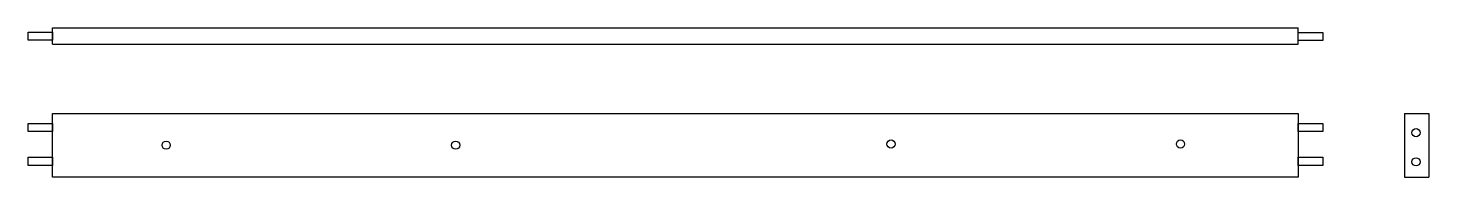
# Model space of a CAD drawing. Header units: millimetres. Extents: x -1607 to 2086, y -1080 to 527.
# Drawn here: x 1056 to 1141.5, y -570.8 to -561.7 of the extents above; entities that cross this region are included whole.
import ezdxf

# ---------------------------------------------------------------- set-up
doc = ezdxf.new("R2010")
doc.units = ezdxf.units.MM
doc.layers.add('Dettagli', color=252, linetype='Continuous')

msp = doc.modelspace()

# ---------------------------------------------------------------- linework, layer by layer
for p, q in [((1057.495, -561.65), (1133.495, -561.65)), ((1057.495, -562.65), (1133.495, -562.65)), ((1139.977, -566.877), (1140.977, -566.877)), ((1139.977, -566.877), (1139.977, -570.776)), ((1140.977, -566.877), (1141.477, -566.877)), ((1141.477, -566.877), (1141.477, -570.776)), ((1139.977, -570.776), (1140.977, -570.776)), ((1140.977, -570.776), (1141.477, -570.776))]:
    msp.add_line(p, q)
msp.add_lwpolyline([(1057.495, -566.877), (1133.495, -566.877), (1133.495, -570.776), (1057.495, -570.776)], close=True)
at = {"layer": 'Dettagli'}
for p, q in [((1055.995, -562.4), (1055.995, -561.9)), ((1055.995, -561.9), (1057.495, -561.9)), ((1057.495, -562.4), (1055.995, -562.4)), ((1057.495, -562.65), (1057.495, -561.65)), ((1057.495, -561.9), (1057.495, -562.4)), ((1133.495, -562.65), (1133.495, -561.65)), ((1133.499, -562.422), (1133.499, -561.922)), ((1133.499, -561.922), (1134.999, -561.922)), ((1134.999, -562.422), (1133.499, -562.422)), ((1134.999, -561.922), (1134.999, -562.422)), ((1055.995, -567.992), (1055.995, -567.492)), ((1055.995, -567.492), (1057.495, -567.492)), ((1057.495, -567.492), (1057.495, -567.992)), ((1133.495, -567.992), (1133.495, -567.492)), ((1133.495, -567.492), (1134.995, -567.492)), ((1134.995, -567.492), (1134.995, -567.992)), ((1057.495, -567.992), (1055.995, -567.992)), ((1134.995, -567.992), (1133.495, -567.992)), ((1055.995, -570.059), (1055.995, -569.559)), ((1055.995, -569.559), (1057.495, -569.559)), ((1057.495, -570.059), (1055.995, -570.059)), ((1057.495, -569.559), (1057.495, -570.059)), ((1133.495, -570.059), (1133.495, -569.559)), ((1133.495, -569.559), (1134.995, -569.559)), ((1134.995, -570.059), (1133.495, -570.059)), ((1134.995, -569.559), (1134.995, -570.059))]:
    msp.add_line(p, q, dxfattribs=at)
for centre in [(1140.687, -568.061), (1064.424, -568.826), (1082.086, -568.826), (1108.652, -568.754), (1126.315, -568.754), (1140.687, -569.845)]:
    msp.add_circle(centre, 0.25, dxfattribs=at)

doc.saveas('drawing.dxf')
